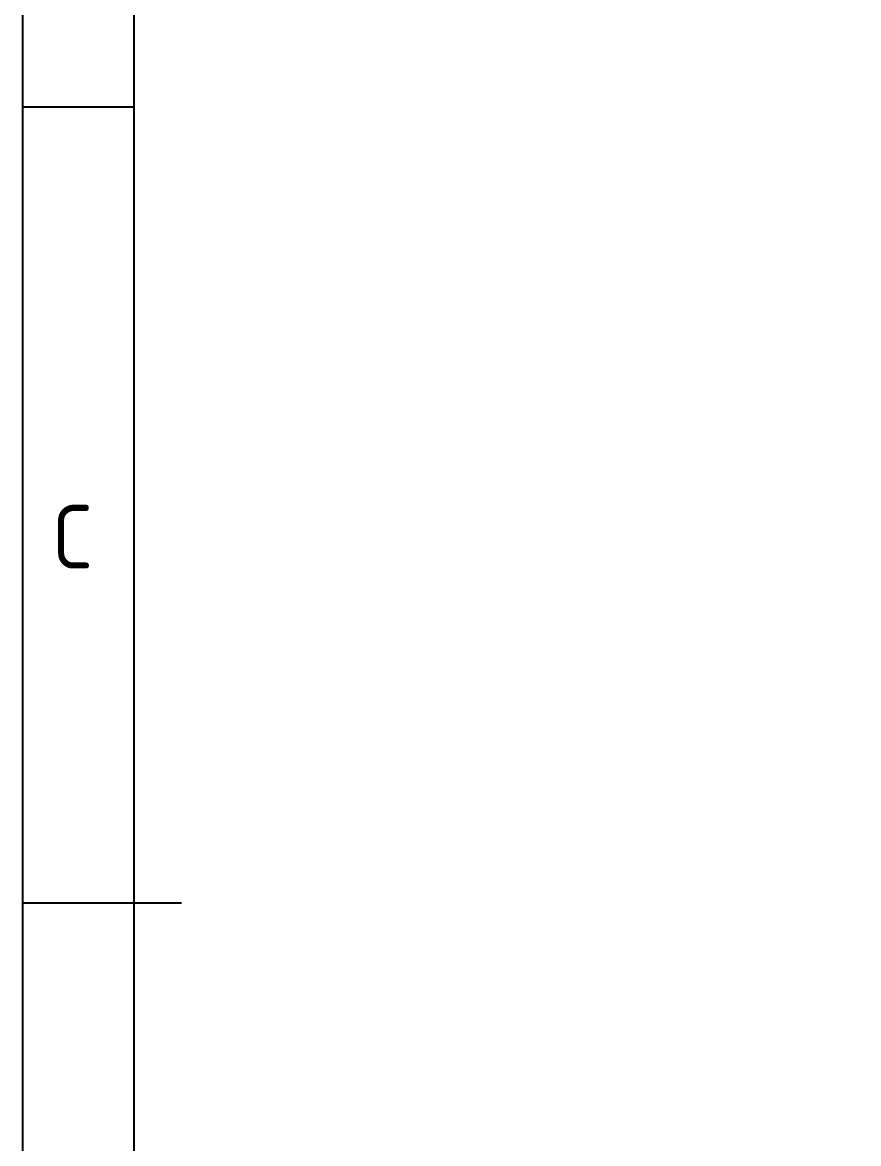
# Model space of a CAD drawing. Header units: inches. Extents: x 32166 to 66782, y 2386 to 7162.
# Drawn here: x 32166.2 to 32492, y 3213.4 to 3650.3 of the extents above; entities that cross this region are included whole.
import ezdxf
from ezdxf.enums import TextEntityAlignment as Align

# ---------------------------------------------------------------- set-up
doc = ezdxf.new("R2010")
doc.units = ezdxf.units.IN
doc.header["$LTSCALE"] = 0.64311
doc.header["$MEASUREMENT"] = 0
doc.layers.get('0').update_dxf_attribs({"linetype": 'CONTINUOUS'})
doc.styles.add('ISO Proportional', font='isocp')

msp = doc.modelspace()

# ---------------------------------------------------------------- linework, layer by layer
for p, q in [((32209.64, 4185.17), (32209.64, 2429.29)), ((32166.21, 3617.46), (32209.64, 3617.46)), ((32166.21, 3307.23), (32228.25, 3307.23))]:
    msp.add_line(p, q)
msp.add_lwpolyline([(32166.21, 2385.86), (34772.11, 2385.86), (34772.11, 4228.61), (32166.21, 4228.61)], close=True)

# ---------------------------------------------------------------- texts
at = {"style": 'ISO Proportional'}
msp.add_text('C', height=24.82, dxfattribs=at).set_placement((32185.72, 3449.94), align=Align.MIDDLE)

doc.saveas('drawing.dxf')
